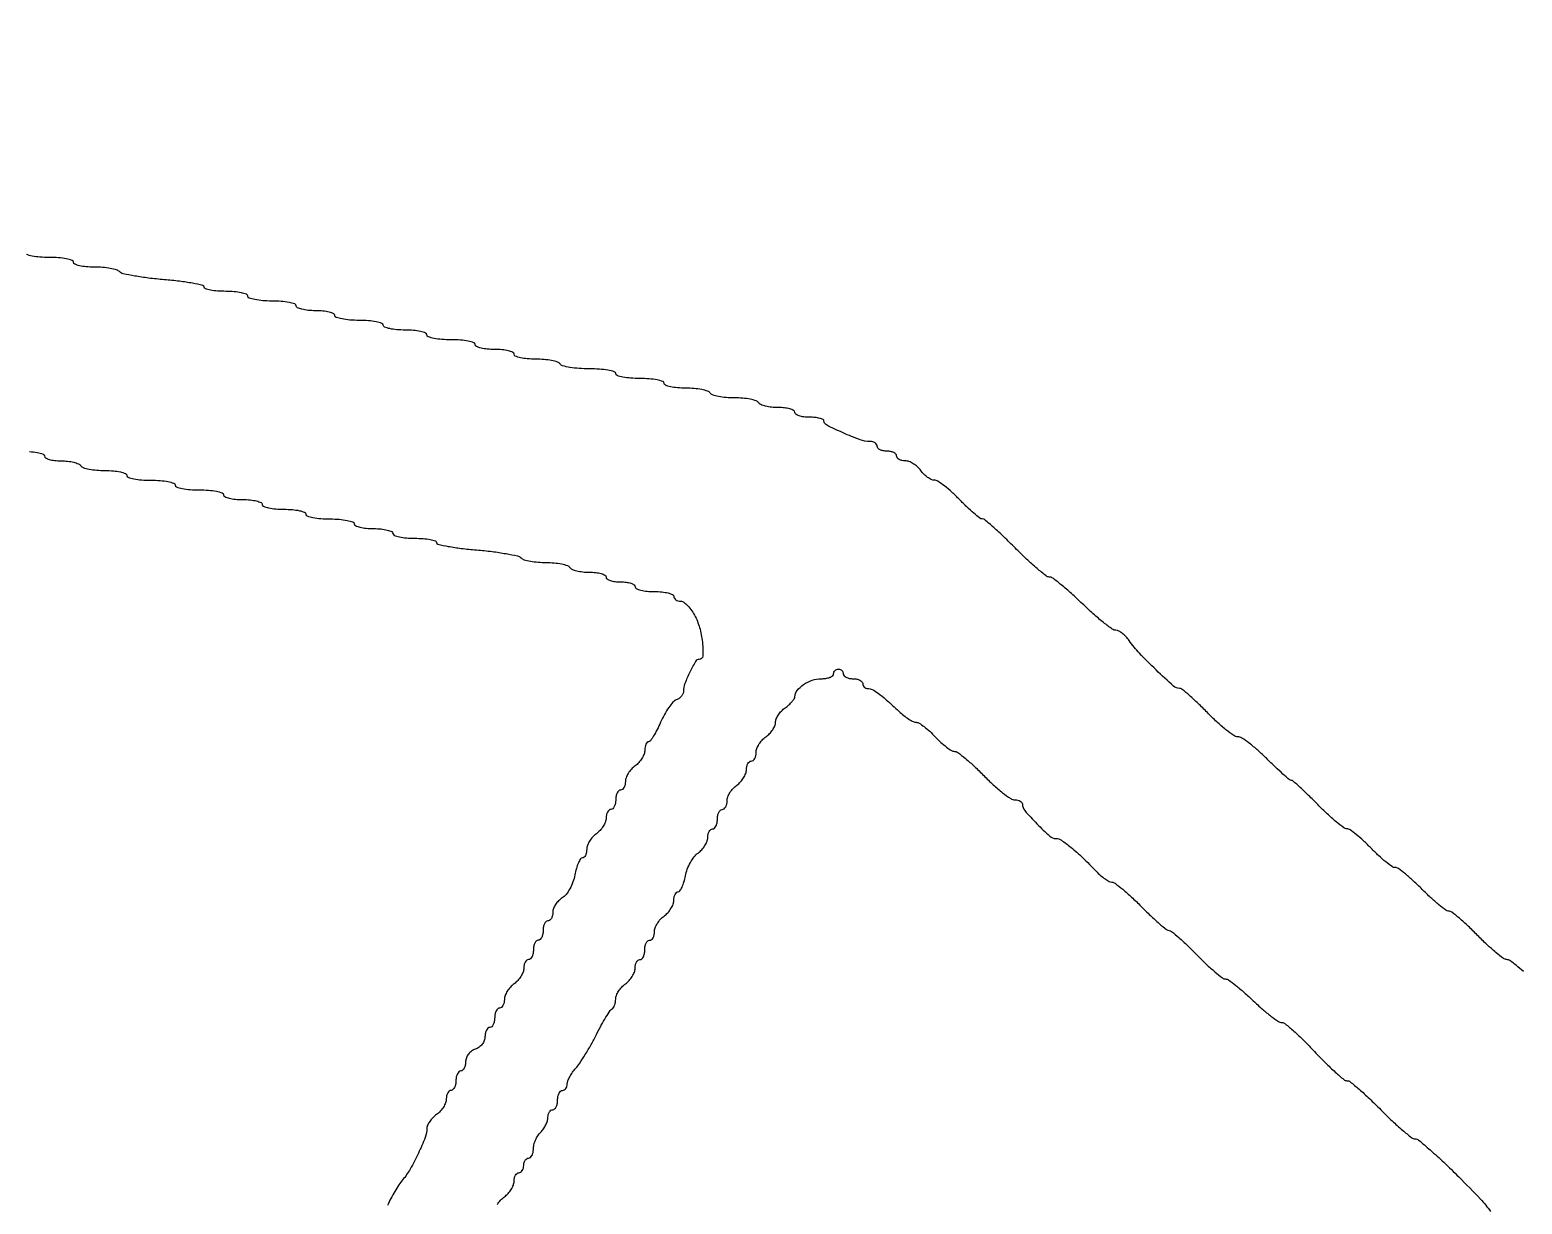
# Model space of a CAD drawing. Extents: x 313 to 2250, y 70 to 555.
# Drawn here: x 1730 to 2038.2, y 312.5 to 555 of the extents above; entities that cross this region are included whole.
import ezdxf

# ---------------------------------------------------------------- set-up
doc = ezdxf.new("R2010")
doc.units = 0

msp = doc.modelspace()

# ---------------------------------------------------------------- linework, layer by layer
for points in [[(739.497238, 70.501831, 0.000007), (874.875, 70.250461, 0.000342)], [(1688.125, 70.250461, 0.000007), (1823.502762, 70.501831, 0.413666)], [(2038.444623, 360.531996, 0.018553), (2036.949889, 361.825, 0.015821), (2035.657238, 362.796345, 0.154405), (2035.013477, 363, -0.163312), (2034.343713, 363.224755, -0.011526), (2032.775396, 364.46875, -0.015322), (2030.948855, 366.084621, -0.010909), (2029, 368, 0.010222), (2027.056389, 369.915481, 0.014512), (2025.245952, 371.53125, 0.010488), (2023.692672, 372.783845, 0.165915), (2023.0592, 373, -0.160646), (2022.434162, 373.20614, -0.011993), (2020.999893, 374.321875, -0.015643), (2019.329602, 375.776213, -0.011213), (2017.552259, 377.5, 0.011893), (2015.770161, 379.223699, 0.016414), (2014.085315, 380.678125, 0.013016), (2012.636683, 381.786885, 0.158109), (2011.979583, 382, -0.154703), (2011.339062, 382.20304, -0.0157), (2010.048072, 383.175, -0.018466), (2008.554873, 384.467995, -0.013699), (2007, 386, 0.013782), (2005.444623, 387.531996, 0.018553), (2003.949889, 388.825, 0.015821), (2002.657238, 389.796345, 0.154405), (2002.013477, 390, -0.163312), (2001.343713, 390.224755, -0.011526), (1999.775396, 391.46875, -0.015322), (1997.948855, 393.084621, -0.010909), (1996, 395, 0.005666), (1994.090759, 396.916215, 0.008642), (1992.386778, 398.53125, 0.004036), (1990.914614, 399.857358, 0.183307), (1990.538608, 400, -0.178151), (1990.164299, 400.137739, -0.004657), (1988.79917, 401.321875, -0.009261), (1987.214688, 402.7755, -0.006131), (1985.447368, 404.5, 0.015117), (1983.616601, 406.223292, 0.019769), (1981.837288, 407.678125, 0.017689), (1980.292927, 408.758648, 0.144779), (1979.476882, 409, -0.152756), (1978.652371, 409.257917, -0.016328), (1977.022663, 410.46875, -0.018909), (1975.140144, 412.085055, -0.014131), (1973.187035, 414, 0.008916), (1971.272741, 415.91645, 0.012899), (1969.509048, 417.534416, 0.008547), (1967.995736, 418.807614, 0.169291), (1967.433838, 419.010779, -0.181889), (1966.219195, 419.483834, -0.007011), (1962.611067, 422.813304, -0.013205), (1959.166669, 426.25966, -0.037761), (1957.029241, 428.885485, 0.036608), (1956.373701, 429.694611, 0.039304), (1955.621498, 430.378861, 0.04268), (1954.886855, 430.854163, 0.122848), (1954.302246, 431, -0.158305), (1953.55631, 431.242242, -0.010628), (1951.746952, 432.615625, -0.01445), (1949.634215, 434.393061, -0.010278), (1947.367448, 436.5, 0.00922), (1945.110082, 438.60712, 0.013191), (1943.026275, 440.384375, 0.009053), (1941.242653, 441.773467, 0.162297), (1940.563139, 442, -0.169214), (1939.881901, 442.237346, -0.008422), (1938.023972, 443.7625, -0.012785), (1935.856598, 445.701188, -0.008829), (1933.5, 448, 0.006754), (1931.162469, 450.299218, 0.01011), (1929.054178, 452.2375, 0.005468), (1927.240847, 453.803233, 0.177149), (1926.702903, 454, -0.166989), (1926.196117, 454.174111, -0.010739), (1924.966797, 455.175, -0.01475), (1923.534843, 456.467623, -0.010397), (1922, 458, 0.01632), (1920.429014, 459.531741, 0.021127), (1918.886934, 460.825, 0.019418), (1917.540773, 461.779519, 0.145502), (1916.79916, 462, -0.111353), (1916.176457, 462.14042, -0.044231), (1915.41688, 462.5875, -0.040952), (1914.651912, 463.23477, -0.040564), (1914, 464, 0.052224), (1913.316802, 464.765149, 0.045499), (1912.459276, 465.4125, 0.047927), (1911.565449, 465.855253, 0.091287), (1910.779241, 466, -0.054248), (1910.098578, 466.074067, -0.073949), (1909.522652, 466.29375, -0.093597), (1909.136147, 466.618433, -0.173062), (1909, 467, 0.191087), (1908.848523, 467.381882, 0.088204), (1908.4125, 467.70625, 0.068025), (1907.765418, 467.926307, 0.048028), (1907, 468, -0.048028), (1906.234582, 468.073693, -0.068025), (1905.5875, 468.29375, -0.088204), (1905.151477, 468.618118, -0.191087), (1905, 469, 0.147557), (1904.884953, 469.381352, 0.09899), (1904.56139, 469.70625, 0.082645), (1904.077683, 469.925288, 0.065165), (1903.50686, 470, -0.087603), (1901.449354, 470.363276, -0.017411), (1897.971915, 471.769736, -0.01085), (1894.517468, 473.39964, -0.284374), (1894, 474.2359, 0.293428), (1893.810154, 474.531544, 0.044963), (1893.11875, 474.775546, 0.038325), (1892.149685, 474.944673, 0.024048), (1891, 475, -0.031626), (1889.850749, 475.072766, -0.048861), (1888.88125, 475.29375, -0.06271), (1888.209557, 475.615738, -0.254951), (1888, 476, 0.275259), (1887.770364, 476.385522, 0.053437), (1886.989211, 476.70625, 0.043243), (1885.877484, 476.927436, 0.027497), (1884.559017, 477, -0.026918), (1883.196361, 477.073414, -0.033489), (1881.947275, 477.29375, -0.035556), (1880.95866, 477.613307, -0.159713), (1880.5, 478, 0.178843), (1880.002457, 478.388765, 0.027992), (1878.776311, 478.70625, 0.028151), (1877.223215, 478.926872, 0.021209), (1875.5, 479, -0.021209), (1873.776785, 479.073128, -0.028151), (1872.223689, 479.29375, -0.027992), (1870.997543, 479.611235, -0.178843), (1870.5, 480, 0.179846), (1870.000298, 480.388891, 0.027581), (1868.758975, 480.70625, 0.027868), (1867.186816, 480.926887, 0.02093), (1865.440983, 481, -0.021227), (1863.738865, 481.072294, -0.03416), (1862.304539, 481.29375, -0.037703), (1861.26528, 481.611648, -0.308946), (1861, 482, 0.322437), (1860.719449, 482.389817, 0.031449), (1859.53125, 482.70625, 0.03053), (1857.916554, 482.927795, 0.01883), (1856, 483, -0.01883), (1854.083446, 483.072205, -0.03053), (1852.46875, 483.29375, -0.031449), (1851.280551, 483.610183, -0.322437), (1851, 484, 0.331172), (1850.709201, 484.390894, 0.027462), (1849.401711, 484.70625, 0.028158), (1847.64472, 484.927848, 0.017292), (1845.559017, 485, -0.017115), (1843.429906, 485.072902, -0.023783), (1841.534775, 485.29375, -0.021638), (1840.032051, 485.60908, -0.194165), (1839.5, 486, 0.179846), (1839.000298, 486.388891, 0.027581), (1837.758975, 486.70625, 0.027868), (1836.186816, 486.926887, 0.02093), (1834.440983, 487, -0.021227), (1832.738865, 487.072294, -0.03416), (1831.304539, 487.29375, -0.037703), (1830.26528, 487.611648, -0.308946), (1830, 488, 0.295869), (1829.748945, 488.387127, 0.04382), (1828.825, 488.70625, 0.037669), (1827.532944, 488.92761, 0.023598), (1826, 489, -0.023598), (1824.467056, 489.07239, -0.037669), (1823.175, 489.29375, -0.04382), (1822.251055, 489.612873, -0.295869), (1822, 490, 0.322437), (1821.719449, 490.389817, 0.031449), (1820.53125, 490.70625, 0.03053), (1818.916554, 490.927795, 0.01883), (1817, 491, -0.01883), (1815.083446, 491.072205, -0.03053), (1813.46875, 491.29375, -0.031449), (1812.280551, 491.610183, -0.322437), (1812, 492, 0.31052), (1811.732972, 492.388512, 0.036969), (1810.678125, 492.70625, 0.033738), (1809.224757, 492.927717, 0.020945), (1807.5, 493, -0.020945), (1805.775243, 493.072283, -0.033738), (1804.321875, 493.29375, -0.036969), (1803.267028, 493.611488, -0.31052), (1803, 494, 0.322437), (1802.719449, 494.389817, 0.031449), (1801.53125, 494.70625, 0.03053), (1799.916554, 494.927795, 0.01883), (1798, 495, -0.01883), (1796.083446, 495.072205, -0.03053), (1794.46875, 495.29375, -0.031449), (1793.280551, 495.610183, -0.322437), (1793, 496, 0.295869), (1792.748945, 496.387127, 0.04382), (1791.825, 496.70625, 0.037669), (1790.532944, 496.92761, 0.023598), (1789, 497, -0.023598), (1787.467056, 497.07239, -0.037669), (1786.175, 497.29375, -0.04382), (1785.251055, 497.612873, -0.295869), (1785, 498, 0.322437), (1784.719449, 498.389817, 0.031449), (1783.53125, 498.70625, 0.03053), (1781.916554, 498.927795, 0.01883), (1780, 499, -0.01883), (1778.083446, 499.072205, -0.03053), (1776.46875, 499.29375, -0.031449), (1775.280551, 499.610183, -0.322437), (1775, 500, 0.31052), (1774.732972, 500.388512, 0.036969), (1773.678125, 500.70625, 0.033738), (1772.224757, 500.927717, 0.020945), (1770.5, 501, -0.017907), (1768.775043, 501.061796, -0.02911), (1767.321875, 501.251516, -0.029049), (1766.245449, 501.521911, -0.327678), (1766, 501.856224, 0.350155), (1765.708456, 502.221489, 0.009608), (1763.578406, 502.662885, 0.015807), (1760.916772, 503.074701, 0.009673), (1757.756276, 503.399948, -0.009804), (1754.528797, 503.732944, -0.013598), (1751.653239, 504.166402, -0.010078), (1749.30064, 504.63586, -0.143034), (1748.556276, 505.043724, 0.127674), (1747.925019, 505.414797, 0.024377), (1746.617781, 505.719094, 0.024565), (1745.016366, 505.929829, 0.020433), (1743.3, 506, -0.021931), (1741.651966, 506.072321, -0.035211), (1740.263125, 506.29375, -0.039533), (1739.260961, 506.612034, -0.305027), (1739, 507, 0.322437), (1738.719449, 507.389817, 0.031449), (1737.53125, 507.70625, 0.03053), (1735.916554, 507.927795, 0.01883), (1734, 508, -0.01883), (1732.083446, 508.072205, -0.03053), (1730.46875, 508.29375, -0.031449), (1729.280551, 508.610183, -0.322437)], [(1729.916554, 467.927795, -0.03053), (1731.53125, 467.70625, -0.031449), (1732.719449, 467.389817, -0.322437), (1733, 467, 0.275259), (1733.229636, 466.614478, 0.053437), (1734.010789, 466.29375, 0.043243), (1735.122516, 466.072564, 0.027497), (1736.440983, 466, -0.026918), (1737.803639, 465.926586, -0.033489), (1739.052725, 465.70625, -0.035556), (1740.04134, 465.386693, -0.159713), (1740.5, 465, 0.179846), (1740.999702, 464.611109, 0.027581), (1742.241025, 464.29375, 0.027868), (1743.813184, 464.073113, 0.02093), (1745.559017, 464, -0.021227), (1747.261135, 463.927706, -0.03416), (1748.695461, 463.70625, -0.037703), (1749.73472, 463.388352, -0.308946), (1750, 463, 0.322437), (1750.280551, 462.610183, 0.031449), (1751.46875, 462.29375, 0.03053), (1753.083446, 462.072205, 0.01883), (1755, 462, -0.01883), (1756.916554, 461.927795, -0.03053), (1758.53125, 461.70625, -0.031449), (1759.719449, 461.389817, -0.322437), (1760, 461, 0.322437), (1760.280551, 460.610183, 0.031449), (1761.46875, 460.29375, 0.03053), (1763.083446, 460.072205, 0.01883), (1765, 460, -0.01883), (1766.916554, 459.927795, -0.03053), (1768.53125, 459.70625, -0.031449), (1769.719449, 459.389817, -0.322437), (1770, 459, 0.295869), (1770.251055, 458.612873, 0.04382), (1771.175, 458.29375, 0.037669), (1772.467056, 458.07239, 0.023598), (1774, 458, -0.023598), (1775.532944, 457.92761, -0.037669), (1776.825, 457.70625, -0.04382), (1777.748945, 457.387127, -0.295869), (1778, 457, 0.31052), (1778.267028, 456.611488, 0.036969), (1779.321875, 456.29375, 0.033738), (1780.775243, 456.072283, 0.020945), (1782.5, 456, -0.020945), (1784.224757, 455.927717, -0.033738), (1785.678125, 455.70625, -0.036969), (1786.732972, 455.388512, -0.31052), (1787, 455, 0.322437), (1787.280551, 454.610183, 0.031449), (1788.46875, 454.29375, 0.03053), (1790.083446, 454.072205, 0.01883), (1792, 454, -0.01883), (1793.916554, 453.927795, -0.03053), (1795.53125, 453.70625, -0.031449), (1796.719449, 453.389817, -0.322437), (1797, 453, 0.295869), (1797.251055, 452.612873, 0.04382), (1798.175, 452.29375, 0.037669), (1799.467056, 452.07239, 0.023598), (1801, 452, -0.023598), (1802.532944, 451.92761, -0.037669), (1803.825, 451.70625, -0.04382), (1804.748945, 451.387127, -0.295869), (1805, 451, 0.31052), (1805.267028, 450.611488, 0.036969), (1806.321875, 450.29375, 0.033738), (1807.775243, 450.072283, 0.020945), (1809.5, 450, -0.017907), (1811.224957, 449.938204, -0.02911), (1812.678125, 449.748484, -0.029049), (1813.754551, 449.478089, -0.327678), (1814, 449.143776, 0.350155), (1814.291544, 448.778511, 0.009608), (1816.421594, 448.337115, 0.015807), (1819.083228, 447.925299, 0.009673), (1822.243724, 447.600052, -0.009804), (1825.471203, 447.267056, -0.013598), (1828.346761, 446.833598, -0.010078), (1830.69936, 446.36414, -0.143034), (1831.443724, 445.956276, 0.126855), (1832.072477, 445.58531, 0.024683), (1833.364883, 445.280906, 0.024789), (1834.947221, 445.070183, 0.020709), (1836.640983, 445, -0.021906), (1838.31017, 444.926835, -0.028848), (1839.817725, 444.70625, -0.029002), (1841.007739, 444.388462, -0.176365), (1841.5, 444, 0.159713), (1841.95866, 443.613307, 0.035556), (1842.947275, 443.29375, 0.033489), (1844.196361, 443.073414, 0.026918), (1845.559017, 443, -0.027497), (1846.877484, 442.927436, -0.043243), (1847.989211, 442.70625, -0.053437), (1848.770364, 442.385522, -0.275259), (1849, 442, 0.254951), (1849.209557, 441.615738, 0.06271), (1849.88125, 441.29375, 0.048861), (1850.850749, 441.072766, 0.031626), (1852, 441, -0.031626), (1853.149251, 440.927234, -0.048861), (1854.11875, 440.70625, -0.06271), (1854.790443, 440.384262, -0.254951), (1855, 440, 0.295869), (1855.251055, 439.612873, 0.04382), (1856.175, 439.29375, 0.037669), (1857.467056, 439.07239, 0.023598), (1859, 439, -0.023598), (1860.532944, 438.92761, -0.037669), (1861.825, 438.70625, -0.04382), (1862.748945, 438.387127, -0.295869), (1863, 438, 0.14132), (1863.109978, 437.618661, 0.099808), (1863.41911, 437.29375, 0.084793), (1863.881417, 437.074894, 0.068346), (1864.426758, 437, -0.158478), (1865.082678, 436.786747, -0.045451), (1865.896546, 436.073619, -0.040829), (1866.719583, 435.053387, -0.03363), (1867.426758, 433.846362, -0.05197), (1868.414739, 431.212723, -0.040606), (1868.9435, 428.202444, -0.040941), (1868.971032, 425.670836, -0.390578), (1868.25, 424.992198, 0.262096), (1867.490672, 424.554342, 0.019147), (1866.298319, 422.354978, 0.025577), (1865.289851, 420.017794, 0.089289), (1865, 418.407624, -0.109294), (1864.889623, 417.908701, -0.066331), (1864.563118, 417.396964, -0.061587), (1864.081384, 416.95052, -0.064582), (1863.512743, 416.643264, 0.120724), (1862.826671, 416.167125, 0.02788), (1861.948705, 415.054541, 0.027217), (1861.055522, 413.623248, 0.023671), (1860.276843, 412.036275, -0.014901), (1859.551376, 410.489762, -0.022105), (1858.81741, 409.185656, -0.018478), (1858.149046, 408.195555, -0.23944), (1857.7641, 408, 0.215172), (1857.471807, 407.868107, 0.079516), (1857.224454, 407.477348, 0.060477), (1857.055994, 406.901987, 0.041029), (1857, 406.220759, -0.091287), (1856.855253, 405.434551, -0.047927), (1856.4125, 404.540724, -0.045499), (1855.765149, 403.683198, -0.052224), (1855, 403, 0.052224), (1854.234851, 402.316802, 0.045499), (1853.5875, 401.459276, 0.047927), (1853.144747, 400.565449, 0.091287), (1853, 399.779241, -0.054248), (1852.925933, 399.098578, -0.073949), (1852.70625, 398.522652, -0.093597), (1852.381567, 398.136147, -0.173062), (1852, 398, 0.191087), (1851.618118, 397.848523, 0.088204), (1851.29375, 397.4125, 0.068025), (1851.073693, 396.765418, 0.048028), (1851, 396, -0.048028), (1850.926307, 395.234582, -0.068025), (1850.70625, 394.5875, -0.088204), (1850.381882, 394.151477, -0.191087), (1850, 394, 0.173062), (1849.618433, 393.863853, 0.093597), (1849.29375, 393.477348, 0.073949), (1849.074067, 392.901422, 0.054248), (1849, 392.220759, -0.091287), (1848.855253, 391.434551, -0.047927), (1848.4125, 390.540724, -0.045499), (1847.765149, 389.683198, -0.052224), (1847, 389, 0.052224), (1846.234851, 388.316802, 0.045499), (1845.5875, 387.459276, 0.047927), (1845.144747, 386.565449, 0.091287), (1845, 385.779241, -0.047977), (1844.934511, 385.098307, -0.067974), (1844.738942, 384.522652, -0.088151), (1844.450676, 384.134741, -0.191248), (1844.111291, 384, 0.257576), (1843.726524, 383.787701, 0.037014), (1843.289525, 382.965279, 0.034354), (1842.879529, 381.827061, 0.022907), (1842.561765, 380.477545, -0.04196), (1842.164898, 379.039732, -0.037594), (1841.522112, 377.631996, -0.03959), (1840.745998, 376.454157, -0.087922), (1839.950474, 375.736998, 0.058135), (1839.204385, 375.140561, 0.050129), (1838.572952, 374.359881, 0.052672), (1838.142528, 373.522263, 0.092622), (1838, 372.759453, -0.054884), (1837.925895, 372.086387, -0.074515), (1837.70625, 371.516839, -0.094043), (1837.381544, 371.13473, -0.171374), (1837, 371, 0.191087), (1836.618118, 370.848523, 0.088204), (1836.29375, 370.4125, 0.068025), (1836.073693, 369.765418, 0.048028), (1836, 369, -0.048028), (1835.926307, 368.234582, -0.068025), (1835.70625, 367.5875, -0.088204), (1835.381882, 367.151477, -0.191087), (1835, 367, 0.191087), (1834.618118, 366.848523, 0.088204), (1834.29375, 366.4125, 0.068025), (1834.073693, 365.765418, 0.048028), (1834, 365, -0.048028), (1833.926307, 364.234582, -0.068025), (1833.70625, 363.5875, -0.088204), (1833.381882, 363.151477, -0.191087), (1833, 363, 0.173062), (1832.618433, 362.863853, 0.093597), (1832.29375, 362.477348, 0.073949), (1832.074067, 361.901422, 0.054248), (1832, 361.220759, -0.091287), (1831.855253, 360.434551, -0.047927), (1831.4125, 359.540724, -0.045499), (1830.765149, 358.683198, -0.052224), (1830, 358, 0.052224), (1829.234851, 357.316802, 0.045499), (1828.5875, 356.459276, 0.047927), (1828.144747, 355.565449, 0.091287), (1828, 354.779241, -0.054248), (1827.925933, 354.098578, -0.073949), (1827.70625, 353.522652, -0.093597), (1827.381567, 353.136147, -0.173062), (1827, 353, 0.191087), (1826.618118, 352.848523, 0.088204), (1826.29375, 352.4125, 0.068025), (1826.073693, 351.765418, 0.048028), (1826, 351, -0.048028), (1825.926307, 350.234582, -0.068025), (1825.70625, 349.5875, -0.088204), (1825.381882, 349.151477, -0.191087), (1825, 349, 0.185742), (1824.618226, 348.853109, 0.089917), (1824.29375, 348.432295, 0.069758), (1824.073798, 347.806935, 0.04977), (1824, 347.067388, -0.094537), (1823.850007, 346.281172, -0.071315), (1823.4125, 345.516015, -0.069591), (1822.764378, 344.887511, -0.081113), (1822, 344.5, 0.081113), (1821.235622, 344.112489, 0.069591), (1820.5875, 343.483985, 0.071315), (1820.149993, 342.718828, 0.094537), (1820, 341.932612, -0.04977), (1819.926202, 341.193065, -0.069758), (1819.70625, 340.567705, -0.089917), (1819.381774, 340.146891, -0.185742), (1819, 340, 0.191087), (1818.618118, 339.848523, 0.088204), (1818.29375, 339.4125, 0.068025), (1818.073693, 338.765418, 0.048028), (1818, 338, -0.048028), (1817.926307, 337.234582, -0.068025), (1817.70625, 336.5875, -0.088204), (1817.381882, 336.151477, -0.191087), (1817, 336, 0.173062), (1816.618433, 335.863853, 0.093597), (1816.29375, 335.477348, 0.073949), (1816.074067, 334.901422, 0.054248), (1816, 334.220759, -0.091287), (1815.855253, 333.434551, -0.047927), (1815.4125, 332.540724, -0.045499), (1814.765149, 331.683198, -0.052224), (1814, 331, 0.041143), (1813.234779, 330.346566, 0.041234), (1812.5875, 329.577107, 0.044504), (1812.140722, 328.811069, 0.110205), (1812, 328.18037, -0.092552), (1811.644518, 326.276375, -0.017601), (1810.251152, 323.020371, -0.019732), (1808.555381, 319.755237, -0.046014), (1806.977694, 317.5, 0.029334), (1806.230183, 316.50383, 0.013658), (1805.374855, 315.132812, 0.013478), (1804.552879, 313.640672, 0.018328), (1803.898338, 312.25, -0.01839)], [(1604.504629, 128.503058, -0.000019), (1523.875, 128.250773, -0.000572)], [(1826.5875, 312.459276, -0.045499), (1827.234851, 313.316802, -0.052224), (1828, 314, 0.052224), (1828.765149, 314.683198, 0.045499), (1829.4125, 315.540724, 0.047927), (1829.855253, 316.434551, 0.091287), (1830, 317.220759, -0.054248), (1830.074067, 317.901422, -0.073949), (1830.29375, 318.477348, -0.093597), (1830.618433, 318.863853, -0.173062), (1831, 319, 0.148195), (1831.381354, 319.115568, 0.098894), (1831.70625, 319.440625, 0.082425), (1831.925306, 319.926543, 0.064853), (1832, 320.5, -0.064853), (1832.074694, 321.073457, -0.082425), (1832.29375, 321.559375, -0.098894), (1832.618646, 321.884432, -0.148195), (1833, 322, 0.185417), (1833.381768, 322.146613, 0.090018), (1833.70625, 322.566518, 0.069864), (1833.926196, 323.190576, 0.049879), (1834, 323.928571, -0.064082), (1834.109123, 324.776513, -0.039128), (1834.440625, 325.73125, -0.038656), (1834.925727, 326.641413, -0.054664), (1835.5, 327.357143, 0.045706), (1836.074073, 328.046995, 0.037117), (1836.559375, 328.878125, 0.03846), (1836.892467, 329.718365, 0.075276), (1837, 330.428571, -0.061768), (1837.074515, 331.02945, -0.080164), (1837.29375, 331.538393, -0.09778), (1837.618614, 331.879052, -0.154765), (1838, 332, 0.191087), (1838.381882, 332.151477, 0.088204), (1838.70625, 332.5875, 0.068025), (1838.926307, 333.234582, 0.048028), (1839, 334, -0.048028), (1839.073693, 334.765418, -0.068025), (1839.29375, 335.4125, -0.088204), (1839.618118, 335.848523, -0.191087), (1840, 336, 0.130232), (1840.381353, 336.101042, 0.100668), (1840.70625, 336.385235, 0.088576), (1840.92476, 336.810359, 0.07466), (1841, 337.311439, -0.092491), (1841.118752, 337.947909, -0.031343), (1841.514438, 338.807094, -0.029921), (1842.081055, 339.722884, -0.030207), (1842.751278, 340.561439, 0.035807), (1843.590238, 341.635532, 0.010487), (1844.722117, 343.399298, 0.010476), (1845.916114, 345.443576, 0.011057), (1847.001278, 347.5, -0.008678), (1848.013077, 349.439701, -0.01224), (1848.986313, 351.129167, -0.00848), (1849.849025, 352.492849, -0.143866), (1850.25, 352.833333, 0.146958), (1850.537999, 353.080902, 0.053775), (1850.779687, 353.566923, 0.047497), (1850.944585, 354.189038, 0.041068), (1851, 354.862574, -0.094722), (1851.144143, 355.616617, -0.047473), (1851.5875, 356.483755, -0.044795), (1852.234851, 357.32297, -0.049967), (1853, 358, 0.052224), (1853.765149, 358.683198, 0.045499), (1854.4125, 359.540724, 0.047927), (1854.855253, 360.434551, 0.091287), (1855, 361.220759, -0.054248), (1855.074067, 361.901422, -0.073949), (1855.29375, 362.477348, -0.093597), (1855.618433, 362.863853, -0.173062), (1856, 363, 0.191087), (1856.381882, 363.151477, 0.088204), (1856.70625, 363.5875, 0.068025), (1856.926307, 364.234582, 0.048028), (1857, 365, -0.048028), (1857.073693, 365.765418, -0.068025), (1857.29375, 366.4125, -0.088204), (1857.618118, 366.848523, -0.191087), (1858, 367, 0.173062), (1858.381567, 367.136147, 0.093597), (1858.70625, 367.522652, 0.073949), (1858.925933, 368.098578, 0.054248), (1859, 368.779241, -0.091287), (1859.144747, 369.565449, -0.047927), (1859.5875, 370.459276, -0.045499), (1860.234851, 371.316802, -0.052224), (1861, 372, 0.052224), (1861.765149, 372.683198, 0.045499), (1862.4125, 373.540724, 0.047927), (1862.855253, 374.434551, 0.091287), (1863, 375.220759, -0.047977), (1863.065489, 375.901693, -0.067974), (1863.261058, 376.477348, -0.088151), (1863.549324, 376.865259, -0.191248), (1863.888709, 377, 0.249809), (1864.271232, 377.203835, 0.04048), (1864.697251, 377.964231, 0.036508), (1865.092648, 379.025018, 0.024594), (1865.393217, 380.28249, -0.044219), (1865.775841, 381.644713, -0.035778), (1866.414301, 383.02324, -0.03703), (1867.195023, 384.216738, -0.073372), (1868.004508, 385.003249, 0.052332), (1868.767933, 385.685204, 0.045531), (1869.413824, 386.541679, 0.047946), (1869.855553, 387.434776, 0.091127), (1870, 388.220759, -0.054248), (1870.074067, 388.901422, -0.073949), (1870.29375, 389.477348, -0.093597), (1870.618433, 389.863853, -0.173062), (1871, 390, 0.191087), (1871.381882, 390.151477, 0.088204), (1871.70625, 390.5875, 0.068025), (1871.926307, 391.234582, 0.048028), (1872, 392, -0.048028), (1872.073693, 392.765418, -0.068025), (1872.29375, 393.4125, -0.088204), (1872.618118, 393.848523, -0.191087), (1873, 394, 0.173062), (1873.381567, 394.136147, 0.093597), (1873.70625, 394.522652, 0.073949), (1873.925933, 395.098578, 0.054248), (1874, 395.779241, -0.091287), (1874.144747, 396.565449, -0.047927), (1874.5875, 397.459276, -0.045499), (1875.234851, 398.316802, -0.052224), (1876, 399, 0.052224), (1876.765149, 399.683198, 0.045499), (1877.4125, 400.540724, 0.047927), (1877.855253, 401.434551, 0.091287), (1878, 402.220759, -0.054248), (1878.074067, 402.901422, -0.073949), (1878.29375, 403.477348, -0.093597), (1878.618433, 403.863853, -0.173062), (1879, 404, 0.173062), (1879.381567, 404.136147, 0.093597), (1879.70625, 404.522652, 0.073949), (1879.925933, 405.098578, 0.054248), (1880, 405.779241, -0.091287), (1880.144747, 406.565449, -0.047927), (1880.5875, 407.459276, -0.045499), (1881.234851, 408.316802, -0.052224), (1882, 409, 0.046192), (1882.765165, 409.666838, 0.043436), (1883.4125, 410.475876, 0.046457), (1883.857086, 411.299139, 0.100918), (1884, 412, -0.100918), (1884.142914, 412.700861, -0.046457), (1884.5875, 413.524124, -0.043436), (1885.234835, 414.333162, -0.046192), (1886, 415, 0.025835), (1886.765618, 415.614305, 0.031392), (1887.4125, 416.267957, 0.032845), (1887.873108, 416.871646, 0.147581), (1888, 417.292188, -0.170866), (1888.445413, 418.557531, -0.073791), (1889.775004, 419.78764, -0.067283), (1891.576394, 420.6911, -0.082816), (1893.428571, 421, 0.037042), (1894.413343, 421.073056, 0.055756), (1895.244643, 421.29375, 0.073141), (1895.813074, 421.616887, 0.230944), (1896, 422, -0.099038), (1896.076342, 422.381638, -0.097945), (1896.29375, 422.70625, -0.097945), (1896.618362, 422.923658, -0.099038), (1897, 423, -0.099038), (1897.381638, 422.923658, -0.097945), (1897.70625, 422.70625, -0.097945), (1897.923658, 422.381638, -0.099038), (1898, 422, 0.191087), (1898.151477, 421.618118, 0.088204), (1898.5875, 421.29375, 0.068025), (1899.234582, 421.073693, 0.048028), (1900, 421, -0.048028), (1900.765418, 420.926307, -0.068025), (1901.4125, 420.70625, -0.088204), (1901.848523, 420.381882, -0.191087), (1902, 420, 0.103343), (1902.079718, 419.618422, 0.098858), (1902.306148, 419.29375, 0.096874), (1902.644395, 419.076186, 0.094894), (1903.042206, 419, -0.119072), (1903.976073, 418.774407, -0.040004), (1905.176883, 418.031525, -0.023791), (1906.852514, 416.672177, -0.005672), (1909.502694, 414.25, 0.021697), (1910.507929, 413.388702, 0.025062), (1911.538334, 412.660937, 0.025282), (1912.460387, 412.139998, 0.116451), (1913.053336, 412, -0.140654), (1913.661455, 411.825478, -0.022756), (1914.684669, 411.11875, -0.023583), (1915.84317, 410.148659, -0.018793), (1917, 409, 0.019106), (1918.158256, 407.851361, 0.023863), (1919.32105, 406.88125, 0.023148), (1920.34958, 406.17563, 0.139651), (1920.966134, 406, -0.162586), (1921.645972, 405.772933, -0.011817), (1923.218614, 404.53125, -0.015545), (1925.049672, 402.91535, -0.011102), (1927, 401, 0.014872), (1928.979434, 399.085164, 0.019632), (1930.899241, 397.46875, 0.01738), (1932.565077, 396.264857, 0.148845), (1933.435076, 396, -0.055194), (1934.033714, 395.933715, -0.074788), (1934.540304, 395.737316, -0.094253), (1934.880126, 395.44694, -0.170563), (1935, 395.105755, 0.179242), (1935.498699, 393.759312, 0.015987), (1937.97857, 391.051054, 0.015757), (1940.627077, 388.50383, 0.18569), (1941.936943, 388, -0.151045), (1943.051117, 387.655561, -0.021117), (1945.006259, 386.194166, -0.020382), (1947.409392, 384.065703, -0.010843), (1950.214393, 381.25, 0.023607), (1951.117342, 380.388723, 0.027392), (1952.055458, 379.660937, 0.028043), (1952.904103, 379.141836, 0.123851), (1953.467927, 379, -0.16362), (1954.121429, 378.780266, -0.010847), (1955.696592, 377.53125, -0.014762), (1957.532806, 375.915432, -0.010453), (1959.5, 374, 0.008065), (1961.448869, 372.084196, 0.01183), (1963.228578, 370.46875, 0.007301), (1964.755424, 369.18585, 0.172736), (1965.277332, 369, -0.173831), (1965.797909, 368.813376, -0.007415), (1967.310029, 367.53125, -0.011959), (1969.072078, 365.915802, -0.008154), (1971, 364, 0.010002), (1972.941933, 362.084486, 0.014249), (1974.747208, 360.46875, 0.010156), (1976.295802, 359.213276, 0.166753), (1976.917517, 359, -0.156652), (1977.539143, 358.800343, -0.010753), (1979.036803, 357.678125, -0.014515), (1980.78601, 356.223836, -0.010354), (1982.661341, 354.5, 0.011782), (1984.547245, 352.776355, 0.01613), (1986.328842, 351.321875, 0.012874), (1987.857812, 350.214902, 0.151367), (1988.551421, 350, -0.172688), (1989.258107, 349.748425, -0.00997), (1991.037633, 348.2375, -0.014223), (1993.109088, 346.298697, -0.009908), (1995.338973, 344, 0.009046), (1997.561325, 341.701146, 0.013155), (1999.60956, 339.7625, 0.008673), (2001.368909, 338.237197, 0.176014), (2002.021832, 338, -0.171092), (2002.682525, 337.767104, -0.008091), (2004.520852, 336.2375, -0.012526), (2006.664497, 334.298865, -0.008611), (2009, 332, 0.009299), (2011.341804, 329.701265, 0.01338), (2013.5049, 327.7625, 0.00911), (2015.359499, 326.244927, 0.168459), (2016.065832, 326, -0.174993), (2016.800362, 325.734804, -0.005769), (2019.211194, 323.685606, -0.010378), (2022.016813, 321.140315, -0.006964), (2025.121212, 318.121212, -0.006621), (2029.573114, 313.549811, -0.039583), (2031.662134, 310.965387, -0.075816)]]:
    msp.add_lwpolyline(points, format="xyb")

doc.saveas('drawing.dxf')
